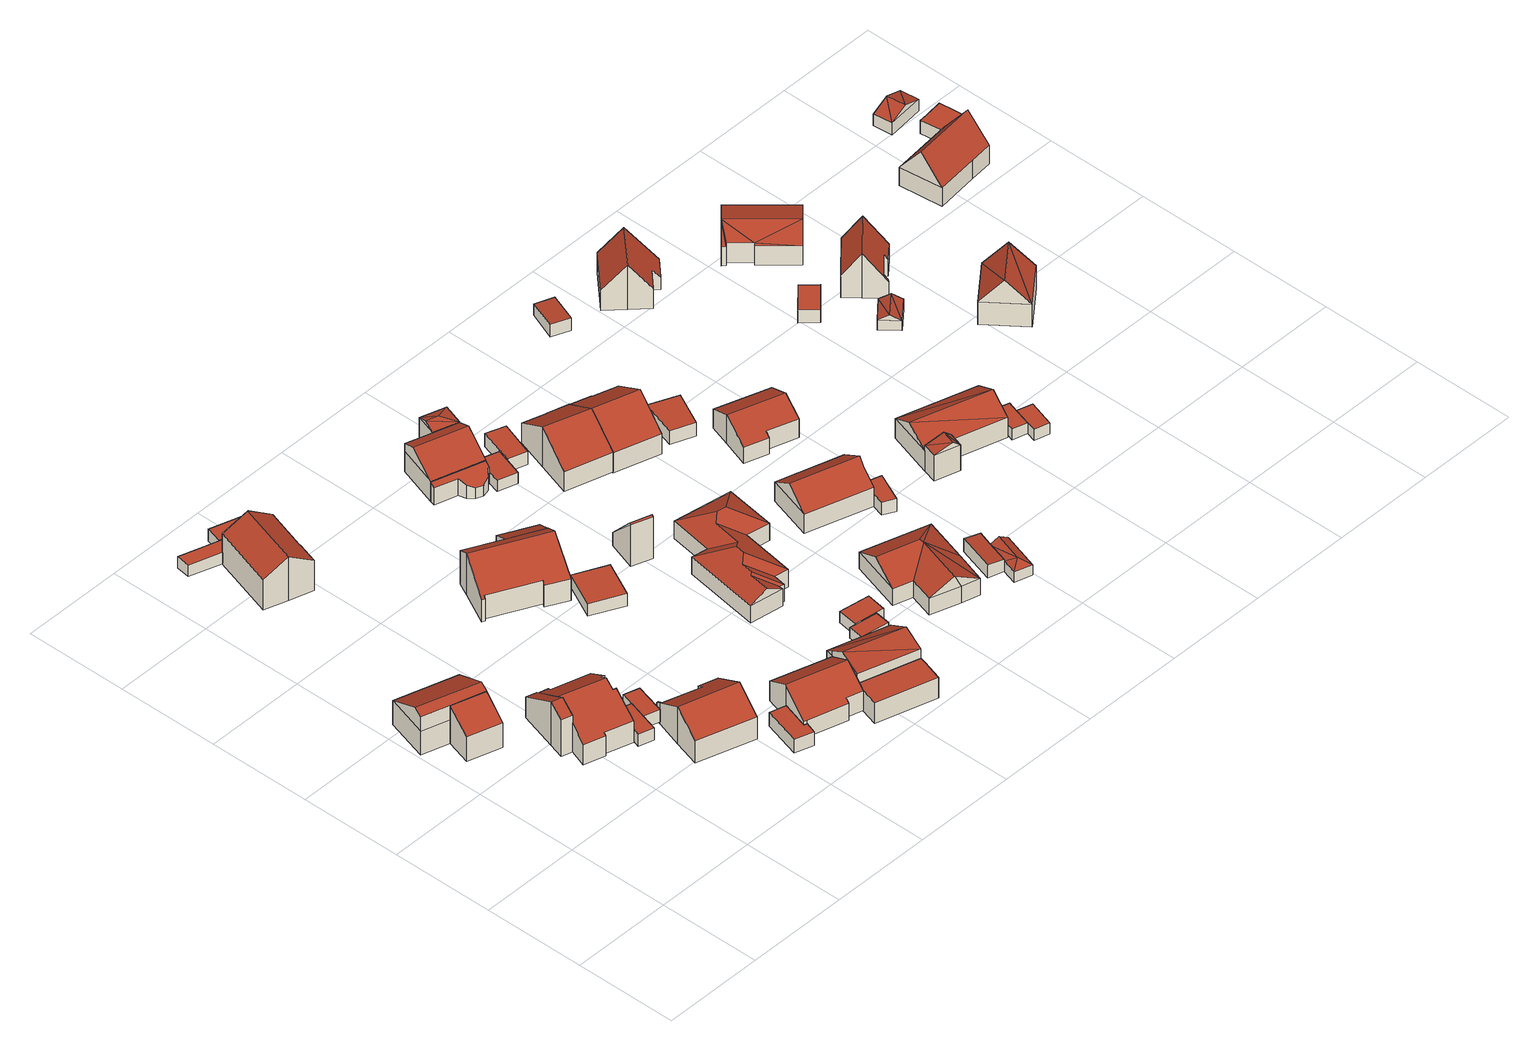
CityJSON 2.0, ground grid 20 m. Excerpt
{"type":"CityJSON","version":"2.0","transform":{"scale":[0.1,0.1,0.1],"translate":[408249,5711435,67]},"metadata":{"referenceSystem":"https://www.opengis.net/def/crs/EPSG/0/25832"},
"CityObjects":{
"building1":{"type":"Building","attributes":{"Gemeindeschluessel":"05978036","Geometrietyp2DReferenz":"3000","function":"31001_1000"},"children":["building1-1","building1-2"]},
"building1-1":{"type":"BuildingPart","attributes":{"roofType":"2100","measuredHeight":8.11},"parents":["building1"],"geometry":[{"type":"MultiSurface","lod":"2","boundaries":[[[0,1,2,3,4]],[[1,5,6,2]],[[5,7,8,9,6]],[[7,5,1,0]],[[3,2,6,9]],[[4,3,9,8]],[[4,8,7,0]]],"semantics":{"surfaces":[{"type":"WallSurface"},{"type":"RoofSurface"},{"type":"GroundSurface"},{"type":"ClosureSurface"}],"values":[0,0,0,1,2,3,3]}}]},
"building1-2":{"type":"BuildingPart","attributes":{"roofType":"3100","measuredHeight":8.9},"parents":["building1"],"geometry":[{"type":"MultiSurface","lod":"2","boundaries":[[[10,4,3,11]],[[8,12,13,9]],[[12,14,15,13]],[[14,10,11,15]],[[10,14,16,17]],[[18,19,20,17,16]],[[10,17,20,0,4]],[[8,7,19,18,12]],[[12,18,16,14]],[[11,3,9,13,15]],[[9,3,4,8]],[[19,7,0,20]],[[4,0,7,8]]],"semantics":{"surfaces":[{"type":"WallSurface"},{"type":"RoofSurface"},{"type":"GroundSurface"},{"type":"ClosureSurface"}],"values":[0,0,0,0,1,1,0,0,0,2,3,0,3]}}]},
"building2":{"type":"Building","attributes":{"Gemeindeschluessel":"05978036","Geometrietyp2DReferenz":"3000","function":"31001_1000"},"children":["building2-1","building2-2"]},
"building2-1":{"type":"BuildingPart","attributes":{"roofType":"3100","measuredHeight":8.46},"parents":["building2"],"geometry":[{"type":"MultiSurface","lod":"2","boundaries":[[[21,22,23,24]],[[22,25,26,23]],[[25,27,28,26]],[[27,29,30,28]],[[29,31,32,30]],[[31,33,34,32]],[[33,35,36,34]],[[35,37,38,36]],[[37,39,40,38]],[[39,41,42,40]],[[41,43,44,42]],[[45,46,47,48]],[[46,21,24,47]],[[49,50,43,41,39,37,35,33,31,29]],[[29,27,25,22,21,46,45,49]],[[24,23,26,28,30,32,34,36,38,40,42,44,51,52,48,47]],[[51,44,43,50]],[[52,51,50,49]],[[52,49,45,48]]],"semantics":{"surfaces":[{"type":"WallSurface"},{"type":"RoofSurface"},{"type":"GroundSurface"},{"type":"ClosureSurface"}],"values":[0,0,0,0,0,0,0,0,0,0,0,0,0,1,1,2,3,3,3]}}]},
"building2-2":{"type":"BuildingPart","attributes":{"roofType":"3100","measuredHeight":9.28},"parents":["building2"],"geometry":[{"type":"MultiSurface","lod":"2","boundaries":[[[53,54,55,44,43]],[[54,56,57,55]],[[56,58,59,57]],[[58,60,45,48,59]],[[56,54,53,61]],[[61,60,58,56]],[[51,44,55,57,59,48,52]],[[53,43,50,61]],[[43,44,51,50]],[[50,49,45,60,61]],[[51,52,49,50]],[[52,48,45,49]]],"semantics":{"surfaces":[{"type":"WallSurface"},{"type":"RoofSurface"},{"type":"GroundSurface"},{"type":"ClosureSurface"}],"values":[0,0,0,0,1,1,2,0,3,0,3,3]}}]},
"building3":{"type":"Building","attributes":{"Gemeindeschluessel":"05978036","Geometrietyp2DReferenz":"3000","function":"31001_2460","roofType":"1000","measuredHeight":2.52},"geometry":[{"type":"MultiSurface","lod":"2","boundaries":[[[62,63,64,65]],[[63,66,67,64]],[[66,68,69,67]],[[68,70,71,69]],[[70,72,73,71]],[[72,62,65,73]],[[72,70,68,66,63,62]],[[65,64,67,69,71,73]]],"semantics":{"surfaces":[{"type":"WallSurface"},{"type":"RoofSurface"},{"type":"GroundSurface"}],"values":[0,0,0,0,0,0,1,2]}}]},
"building4":{"type":"Building","attributes":{"Gemeindeschluessel":"05978036","Geometrietyp2DReferenz":"3000","function":"31001_2460","roofType":"1000","measuredHeight":2.6},"geometry":[{"type":"MultiSurface","lod":"2","boundaries":[[[74,75,76,77]],[[75,78,79,76]],[[78,80,81,79]],[[80,82,83,81]],[[82,84,85,83]],[[84,74,77,85]],[[84,82,80,78,75,74]],[[77,76,79,81,83,85]]],"semantics":{"surfaces":[{"type":"WallSurface"},{"type":"RoofSurface"},{"type":"GroundSurface"}],"values":[0,0,0,0,0,0,1,2]}}]},
"building5":{"type":"Building","attributes":{"Gemeindeschluessel":"05978036","Geometrietyp2DReferenz":"3000","function":"31001_1000","roofType":"3100","measuredHeight":8},"geometry":[{"type":"MultiSurface","lod":"2","boundaries":[[[86,87,88,89]],[[87,90,91,88]],[[90,92,93,91]],[[92,94,95,93]],[[94,96,97,95]],[[96,98,99,97]],[[98,100,101,99]],[[100,102,103,101]],[[102,104,105,103]],[[104,106,107,105]],[[106,86,89,107]],[[102,100,98,96]],[[96,94,92,90,87,86,106,104,102]],[[89,88,91,93,95,97,99,101,103,105,107]]],"semantics":{"surfaces":[{"type":"WallSurface"},{"type":"RoofSurface"},{"type":"GroundSurface"}],"values":[0,0,0,0,0,0,0,0,0,0,0,1,1,2]}}]},
"building6":{"type":"Building","attributes":{"Gemeindeschluessel":"05978036","Geometrietyp2DReferenz":"3000","function":"31001_2460","roofType":"1000","measuredHeight":2.46},"geometry":[{"type":"MultiSurface","lod":"2","boundaries":[[[108,109,110,111]],[[109,112,113,110]],[[112,114,115,113]],[[114,116,117,115]],[[116,118,119,117]],[[118,108,111,119]],[[118,116,114,112,109,108]],[[111,110,113,115,117,119]]],"semantics":{"surfaces":[{"type":"WallSurface"},{"type":"RoofSurface"},{"type":"GroundSurface"}],"values":[0,0,0,0,0,0,1,2]}}]},
"building7":{"type":"Building","attributes":{"Gemeindeschluessel":"05978036","Geometrietyp2DReferenz":"3000","function":"31001_1000","roofType":"3100","measuredHeight":9.32},"geometry":[{"type":"MultiSurface","lod":"2","boundaries":[[[120,121,119,122]],[[121,123,124,119]],[[123,125,126,124]],[[125,127,128,126]],[[127,129,130,128]],[[129,131,132,130]],[[131,133,134,132]],[[133,135,111,134]],[[135,120,122,111]],[[131,129,127,125,123,121,120]],[[120,135,133,131]],[[122,119,124,126,128,130,132,134,111]]],"semantics":{"surfaces":[{"type":"WallSurface"},{"type":"RoofSurface"},{"type":"GroundSurface"}],"values":[0,0,0,0,0,0,0,0,0,1,1,2]}}]},
"building8":{"type":"Building","attributes":{"Gemeindeschluessel":"05978036","Geometrietyp2DReferenz":"3000","function":"31001_2460","roofType":"1000","measuredHeight":2.91},"geometry":[{"type":"MultiSurface","lod":"2","boundaries":[[[136,137,138,139]],[[137,140,141,138]],[[140,142,143,141]],[[142,144,145,143]],[[144,146,147,145]],[[146,136,139,147]],[[146,144,142,140,137,136]],[[139,138,141,143,145,147]]],"semantics":{"surfaces":[{"type":"WallSurface"},{"type":"RoofSurface"},{"type":"GroundSurface"}],"values":[0,0,0,0,0,0,1,2]}}]},
"building9":{"type":"Building","attributes":{"Gemeindeschluessel":"05978036","Geometrietyp2DReferenz":"3000","function":"31001_2460","roofType":"1000","measuredHeight":2.42},"geometry":[{"type":"MultiSurface","lod":"2","boundaries":[[[148,149,150,115]],[[149,151,152,150]],[[151,153,154,152]],[[153,155,156,154]],[[155,157,117,156]],[[157,148,115,117]],[[157,155,153,151,149,148]],[[115,150,152,154,156,117]]],"semantics":{"surfaces":[{"type":"WallSurface"},{"type":"RoofSurface"},{"type":"GroundSurface"}],"values":[0,0,0,0,0,0,1,2]}}]},
"building10":{"type":"Building","attributes":{"Gemeindeschluessel":"05978036","Geometrietyp2DReferenz":"3000","function":"31001_1000","roofType":"3100","measuredHeight":7.18},"geometry":[{"type":"MultiSurface","lod":"2","boundaries":[[[158,159,160,161]],[[159,162,145,160]],[[162,163,143,145]],[[163,164,141,143]],[[164,165,166,141]],[[165,167,168,166]],[[167,169,170,168]],[[169,171,172,170]],[[171,173,174,172]],[[173,175,176,174]],[[175,158,161,176]],[[171,169,167,165]],[[165,164,163,162,159,158,175,173,171]],[[161,160,145,143,141,166,168,170,172,174,176]]],"semantics":{"surfaces":[{"type":"WallSurface"},{"type":"RoofSurface"},{"type":"GroundSurface"}],"values":[0,0,0,0,0,0,0,0,0,0,0,1,1,2]}}]},
"building11":{"type":"Building","attributes":{"Gemeindeschluessel":"05978036","Geometrietyp2DReferenz":"3000","function":"31001_1000"},"children":["building11-1","building11-2"]},
"building11-1":{"type":"BuildingPart","attributes":{"roofType":"2100","measuredHeight":7.13},"parents":["building11"],"geometry":[{"type":"MultiSurface","lod":"2","boundaries":[[[177,178,179,180]],[[181,182,183,184]],[[182,177,180,183]],[[182,181,178,177]],[[180,179,184,183]],[[184,179,178,181]]],"semantics":{"surfaces":[{"type":"WallSurface"},{"type":"RoofSurface"},{"type":"GroundSurface"},{"type":"ClosureSurface"}],"values":[0,0,0,1,2,3]}}]},
"building11-2":{"type":"BuildingPart","attributes":{"roofType":"3100","measuredHeight":8.91},"parents":["building11"],"geometry":[{"type":"MultiSurface","lod":"2","boundaries":[[[185,186,187,179,178]],[[186,188,189,187]],[[188,190,191,189]],[[190,192,193,191]],[[192,194,195,193]],[[194,196,197,195]],[[196,198,199,197]],[[198,200,201,199]],[[200,202,203,201]],[[202,204,181,184,203]],[[200,198,196,194,192,190,188,186]],[[186,185,204,202,200]],[[179,187,189,191,193,195,197,199,201,203,184]],[[178,181,204,185]],[[178,179,184,181]]],"semantics":{"surfaces":[{"type":"WallSurface"},{"type":"RoofSurface"},{"type":"GroundSurface"},{"type":"ClosureSurface"}],"values":[0,0,0,0,0,0,0,0,0,0,1,1,2,0,3]}}]},
"building12":{"type":"Building","attributes":{"Gemeindeschluessel":"05978036","Geometrietyp2DReferenz":"3000","function":"31001_2460","roofType":"1000","measuredHeight":2.61},"geometry":[{"type":"MultiSurface","lod":"2","boundaries":[[[205,206,207,208]],[[206,209,210,207]],[[209,211,212,210]],[[211,205,208,212]],[[211,209,206,205]],[[208,207,210,212]]],"semantics":{"surfaces":[{"type":"WallSurface"},{"type":"RoofSurface"},{"type":"GroundSurface"}],"values":[0,0,0,0,1,2]}}]},
"building13":{"type":"Building","attributes":{"Gemeindeschluessel":"05978036","Geometrietyp2DReferenz":"3000","function":"31001_1000"},"children":["building13-1","building13-2"]},
"building13-1":{"type":"BuildingPart","attributes":{"roofType":"3100","measuredHeight":7.5},"parents":["building13"],"geometry":[{"type":"MultiSurface","lod":"2","boundaries":[[[213,214,215,216]],[[217,218,219,220]],[[217,221,222,218]],[[221,213,216,222]],[[223,213,221]],[[221,224,225,223]],[[226,223,225]],[[226,225,227]],[[214,226,227,220]],[[220,227,225,224,217]],[[213,223,226,214]],[[217,224,221]],[[216,215,219,218,222]],[[220,219,215,214]]],"semantics":{"surfaces":[{"type":"WallSurface"},{"type":"RoofSurface"},{"type":"GroundSurface"},{"type":"ClosureSurface"}],"values":[0,0,0,0,1,1,1,1,0,0,0,0,2,3]}}]},
"building13-2":{"type":"BuildingPart","attributes":{"roofType":"1000","measuredHeight":4.35},"parents":["building13"],"geometry":[{"type":"MultiSurface","lod":"2","boundaries":[[[214,228,229,215]],[[228,230,231,229]],[[230,232,233,231]],[[232,234,235,233]],[[234,236,237,235]],[[236,220,219,237]],[[236,234,232,230,228,214,220]],[[219,215,229,231,233,235,237]],[[215,219,220,214]]],"semantics":{"surfaces":[{"type":"WallSurface"},{"type":"RoofSurface"},{"type":"GroundSurface"},{"type":"ClosureSurface"}],"values":[0,0,0,0,0,0,1,2,3]}}]},
"building14":{"type":"Building","attributes":{"Gemeindeschluessel":"05978036","Geometrietyp2DReferenz":"3000","function":"31001_2460","roofType":"1000","measuredHeight":2.25},"geometry":[{"type":"MultiSurface","lod":"2","boundaries":[[[238,239,240,241]],[[239,242,243,240]],[[242,244,245,243]],[[244,238,241,245]],[[244,242,239,238]],[[241,240,243,245]]],"semantics":{"surfaces":[{"type":"WallSurface"},{"type":"RoofSurface"},{"type":"GroundSurface"}],"values":[0,0,0,0,1,2]}}]},
"building15":{"type":"Building","attributes":{"Gemeindeschluessel":"05978036","Geometrietyp2DReferenz":"3000","function":"31001_2460","roofType":"3100","measuredHeight":9.13},"geometry":[{"type":"MultiSurface","lod":"2","boundaries":[[[246,247,248,249]],[[247,250,251,248]],[[250,252,253,251]],[[252,246,249,253]],[[250,247,254]],[[246,252,255]],[[247,246,255,254]],[[252,250,254,255]],[[249,248,251,253]]],"semantics":{"surfaces":[{"type":"WallSurface"},{"type":"RoofSurface"},{"type":"GroundSurface"}],"values":[0,0,0,0,0,0,1,1,2]}}]},
"building16":{"type":"Building","attributes":{"Gemeindeschluessel":"05978036","Geometrietyp2DReferenz":"3000","function":"31001_2460","roofType":"1000","measuredHeight":2.38},"geometry":[{"type":"MultiSurface","lod":"2","boundaries":[[[256,257,258,259]],[[257,260,261,258]],[[260,262,263,261]],[[262,256,259,263]],[[262,260,257,256]],[[259,258,261,263]]],"semantics":{"surfaces":[{"type":"WallSurface"},{"type":"RoofSurface"},{"type":"GroundSurface"}],"values":[0,0,0,0,1,2]}}]},
"building17":{"type":"Building","attributes":{"Gemeindeschluessel":"05978036","Geometrietyp2DReferenz":"3000","function":"31001_1000"},"children":["building17-1","building17-2","building17-3"]},
"building17-1":{"type":"BuildingPart","attributes":{"roofType":"3100","measuredHeight":7.31},"parents":["building17"],"geometry":[{"type":"MultiSurface","lod":"2","boundaries":[[[264,265,266,267]],[[265,268,269,270,266]],[[271,272,273,274,275]],[[272,276,277,273]],[[278,279,280,281,282]],[[268,283,281,280,271]],[[265,283,268]],[[264,282,281,283,265]],[[272,279,278,276]],[[271,280,279,272]],[[277,267,266,270,274,273]],[[267,277,276,264]],[[271,275,269,268]],[[275,274,270,269]],[[276,278,282,264]]],"semantics":{"surfaces":[{"type":"WallSurface"},{"type":"RoofSurface"},{"type":"GroundSurface"},{"type":"ClosureSurface"}],"values":[0,0,0,0,1,1,0,0,0,0,2,3,0,3,3]}}]},
"building17-2":{"type":"BuildingPart","attributes":{"roofType":"5000","measuredHeight":6.9},"parents":["building17"],"geometry":[{"type":"MultiSurface","lod":"2","boundaries":[[[284,285,286,287]],[[285,288,282,264,267,286]],[[289,284,287,277,276,278]],[[288,285,290]],[[284,289,291]],[[284,290,285]],[[290,284,291]],[[291,288,290]],[[288,291,289]],[[287,286,267,277]],[[278,282,288,289]],[[276,277,267,264]],[[278,276,264,282]]],"semantics":{"surfaces":[{"type":"WallSurface"},{"type":"RoofSurface"},{"type":"GroundSurface"},{"type":"ClosureSurface"}],"values":[0,0,0,1,0,1,1,1,1,2,0,3,3]}}]},
"building17-3":{"type":"BuildingPart","attributes":{"roofType":"2100","measuredHeight":4.17},"parents":["building17"],"geometry":[{"type":"MultiSurface","lod":"2","boundaries":[[[292,293,294,295]],[[293,296,297,294]],[[296,298,299,297]],[[298,300,301,299]],[[300,275,274,301]],[[269,302,303,270]],[[302,304,305,303]],[[304,306,307,305]],[[306,292,295,307]],[[306,304,302,269,275,300,298,296,293,292]],[[295,294,297,299,301,274,270,303,305,307]],[[270,274,275,269]]],"semantics":{"surfaces":[{"type":"WallSurface"},{"type":"RoofSurface"},{"type":"GroundSurface"},{"type":"ClosureSurface"}],"values":[0,0,0,0,0,0,0,0,0,1,2,3]}}]},
"building18":{"type":"Building","attributes":{"Gemeindeschluessel":"05978036","Geometrietyp2DReferenz":"3000","function":"31001_1000","roofType":"5000","measuredHeight":6.58},"geometry":[{"type":"MultiSurface","lod":"2","boundaries":[[[308,309,310,311]],[[309,312,313,310]],[[312,314,315,313]],[[314,316,317,315]],[[316,318,319,317]],[[318,320,321,319]],[[320,322,323,321]],[[322,324,325,323]],[[324,326,327,325]],[[326,328,329,327]],[[328,330,331,329]],[[330,308,311,331]],[[332,333,330,328]],[[334,332,328,326]],[[335,334,326,324]],[[336,335,324,322]],[[337,338,339,336,322,320]],[[340,341,337,320,318]],[[340,318,316]],[[341,340,316,314]],[[338,337,341,314,312]],[[339,338,312,309]],[[333,332,334,335,336,339,309,308]],[[333,308,330]],[[311,310,313,315,317,319,321,323,325,327,329,331]]],"semantics":{"surfaces":[{"type":"WallSurface"},{"type":"RoofSurface"},{"type":"GroundSurface"}],"values":[0,0,0,0,0,0,0,0,0,0,0,0,1,1,1,1,1,1,1,1,1,1,1,0,2]}}]},
"building19":{"type":"Building","attributes":{"Gemeindeschluessel":"05978036","Geometrietyp2DReferenz":"3000","function":"31001_2460","roofType":"1000","measuredHeight":2.39},"geometry":[{"type":"MultiSurface","lod":"2","boundaries":[[[342,343,344,345]],[[343,346,347,344]],[[346,348,349,347]],[[348,350,351,349]],[[350,352,353,351]],[[352,342,345,353]],[[352,350,348,346,343,342]],[[345,344,347,349,351,353]]],"semantics":{"surfaces":[{"type":"WallSurface"},{"type":"RoofSurface"},{"type":"GroundSurface"}],"values":[0,0,0,0,0,0,1,2]}}]},
"building20":{"type":"Building","attributes":{"Gemeindeschluessel":"05978036","Geometrietyp2DReferenz":"3000","function":"31001_2460","roofType":"1000","measuredHeight":2.83},"geometry":[{"type":"MultiSurface","lod":"2","boundaries":[[[354,355,349,351]],[[355,356,357,349]],[[356,358,359,357]],[[358,360,361,359]],[[360,354,351,361]],[[360,358,356,355,354]],[[351,349,357,359,361]]],"semantics":{"surfaces":[{"type":"WallSurface"},{"type":"RoofSurface"},{"type":"GroundSurface"}],"values":[0,0,0,0,0,1,2]}}]},
"building21":{"type":"Building","attributes":{"Gemeindeschluessel":"05978036","Geometrietyp2DReferenz":"3000","function":"31001_1000","roofType":"5000","measuredHeight":6.37},"geometry":[{"type":"MultiSurface","lod":"2","boundaries":[[[362,363,364,365]],[[363,366,367,364]],[[366,368,369,367]],[[368,370,371,369]],[[370,372,373,371]],[[372,374,375,373]],[[374,376,377,375]],[[376,362,365,377]],[[374,378,376]],[[372,378,374]],[[378,372,379]],[[376,378,380]],[[381,379,372,370]],[[381,370,368]],[[378,379,381,368,366]],[[380,378,366,363]],[[362,380,363]],[[380,362,376]],[[365,364,367,369,371,373,375,377]]],"semantics":{"surfaces":[{"type":"WallSurface"},{"type":"RoofSurface"},{"type":"GroundSurface"}],"values":[0,0,0,0,0,0,0,0,1,1,1,1,1,0,1,1,0,0,2]}}]},
"building22":{"type":"Building","attributes":{"Gemeindeschluessel":"05978036","Geometrietyp2DReferenz":"3000","function":"31001_1000","roofType":"3100","measuredHeight":8.57},"geometry":[{"type":"MultiSurface","lod":"2","boundaries":[[[382,383,384,385]],[[383,386,387,384]],[[386,388,389,387]],[[388,390,391,389]],[[390,392,393,391]],[[392,394,395,393]],[[394,396,397,395]],[[396,398,399,397]],[[398,382,385,399]],[[394,392,390,388]],[[388,386,383,382,398,396,394]],[[385,384,387,389,391,393,395,397,399]]],"semantics":{"surfaces":[{"type":"WallSurface"},{"type":"RoofSurface"},{"type":"GroundSurface"}],"values":[0,0,0,0,0,0,0,0,0,1,1,2]}}]},
"building23":{"type":"Building","attributes":{"Gemeindeschluessel":"05978036","Geometrietyp2DReferenz":"3000","function":"31001_2460","roofType":"2100","measuredHeight":2.64},"geometry":[{"type":"MultiSurface","lod":"2","boundaries":[[[400,401,402,403]],[[401,404,405,402]],[[404,406,407,405]],[[406,408,409,407]],[[408,400,403,409]],[[408,406,404,401,400]],[[403,402,405,407,409]]],"semantics":{"surfaces":[{"type":"WallSurface"},{"type":"RoofSurface"},{"type":"GroundSurface"}],"values":[0,0,0,0,0,1,2]}}]},
"building24":{"type":"Building","attributes":{"Gemeindeschluessel":"05978036","Geometrietyp2DReferenz":"3000","function":"31001_1000","roofType":"3100","measuredHeight":8.78},"geometry":[{"type":"MultiSurface","lod":"2","boundaries":[[[388,386,410,411]],[[386,412,413,410]],[[412,414,415,413]],[[414,416,417,415]],[[416,418,419,417]],[[418,420,421,419]],[[420,422,423,421]],[[422,424,425,423]],[[424,388,411,425]],[[420,418,416,414,412,386,388]],[[388,424,422,420]],[[411,410,413,415,417,419,421,423,425]]],"semantics":{"surfaces":[{"type":"WallSurface"},{"type":"RoofSurface"},{"type":"GroundSurface"}],"values":[0,0,0,0,0,0,0,0,0,1,1,2]}}]},
"building25":{"type":"Building","attributes":{"Gemeindeschluessel":"05978036","Geometrietyp2DReferenz":"3000","function":"31001_2460","roofType":"5000","measuredHeight":3.21},"geometry":[{"type":"MultiSurface","lod":"2","boundaries":[[[426,427,428,407]],[[427,429,430,428]],[[429,431,432,430]],[[431,433,409,432]],[[433,426,407,409]],[[434,431,429]],[[429,427,435,434]],[[435,426,434]],[[433,434,426]],[[434,433,431]],[[426,435,427]],[[407,428,430,432,409]]],"semantics":{"surfaces":[{"type":"WallSurface"},{"type":"RoofSurface"},{"type":"GroundSurface"}],"values":[0,0,0,0,0,1,1,1,1,1,0,2]}}]},
"building26":{"type":"Building","attributes":{"Gemeindeschluessel":"05978036","Geometrietyp2DReferenz":"3000","function":"31001_1000","roofType":"3100","measuredHeight":7.27},"geometry":[{"type":"MultiSurface","lod":"2","boundaries":[[[436,437,438,439]],[[437,440,441,438]],[[440,442,443,441]],[[442,444,445,443]],[[444,436,439,445]],[[444,446,447,448,436]],[[437,448,447,440]],[[442,446,444]],[[440,447,446,442]],[[436,448,437]],[[439,438,441,443,445]]],"semantics":{"surfaces":[{"type":"WallSurface"},{"type":"RoofSurface"},{"type":"GroundSurface"}],"values":[0,0,0,0,0,1,1,0,0,0,2]}}]},
"building27":{"type":"Building","attributes":{"Gemeindeschluessel":"05978036","Geometrietyp2DReferenz":"3000","function":"31001_2460","roofType":"1000","measuredHeight":2.63},"geometry":[{"type":"MultiSurface","lod":"2","boundaries":[[[449,450,445,451]],[[450,452,443,445]],[[452,453,454,443]],[[453,455,456,454]],[[455,449,451,456]],[[455,453,452,450,449]],[[451,445,443,454,456]]],"semantics":{"surfaces":[{"type":"WallSurface"},{"type":"RoofSurface"},{"type":"GroundSurface"}],"values":[0,0,0,0,0,1,2]}}]},
"building28":{"type":"Building","attributes":{"Gemeindeschluessel":"05978036","Geometrietyp2DReferenz":"3000","function":"31001_2460","roofType":"1000","measuredHeight":2.9},"geometry":[{"type":"MultiSurface","lod":"2","boundaries":[[[457,458,459,460]],[[458,461,462,459]],[[461,463,464,462]],[[463,465,466,464]],[[465,457,460,466]],[[465,463,461,458,457]],[[460,459,462,464,466]]],"semantics":{"surfaces":[{"type":"WallSurface"},{"type":"RoofSurface"},{"type":"GroundSurface"}],"values":[0,0,0,0,0,1,2]}}]},
"building29":{"type":"Building","attributes":{"Gemeindeschluessel":"05978036","Geometrietyp2DReferenz":"3000","function":"31001_1000","roofType":"3100","measuredHeight":6.07},"geometry":[{"type":"MultiSurface","lod":"2","boundaries":[[[467,468,469,470]],[[468,471,472,469]],[[471,473,474,472]],[[473,475,476,474]],[[475,477,478,476]],[[477,479,480,478]],[[479,481,482,480]],[[481,467,470,482]],[[477,475,473,471]],[[471,468,467,481,479,477]],[[470,469,472,474,476,478,480,482]]],"semantics":{"surfaces":[{"type":"WallSurface"},{"type":"RoofSurface"},{"type":"GroundSurface"}],"values":[0,0,0,0,0,0,0,0,1,1,2]}}]},
"building30":{"type":"Building","attributes":{"Gemeindeschluessel":"05978036","Geometrietyp2DReferenz":"3000","function":"31001_2460","roofType":"2100","measuredHeight":2.71},"geometry":[{"type":"MultiSurface","lod":"2","boundaries":[[[483,484,485,486]],[[484,487,488,485]],[[487,489,490,488]],[[489,483,486,490]],[[489,487,484,483]],[[486,485,488,490]]],"semantics":{"surfaces":[{"type":"WallSurface"},{"type":"RoofSurface"},{"type":"GroundSurface"}],"values":[0,0,0,0,1,2]}}]},
"building31":{"type":"Building","attributes":{"Gemeindeschluessel":"05978036","Geometrietyp2DReferenz":"3000","function":"31001_1000"},"children":["building31-1","building31-2"]},
"building31-1":{"type":"BuildingPart","attributes":{"roofType":"3100","measuredHeight":6.75},"parents":["building31"],"geometry":[{"type":"MultiSurface","lod":"2","boundaries":[[[491,492,493,494]],[[492,495,496,493]],[[495,497,498,496]],[[492,491,499]],[[497,495,500]],[[499,497,500]],[[497,499,491,501]],[[492,500,495]],[[500,492,499]],[[498,502,494,493,496]],[[502,498,497,501]],[[494,502,501,491]]],"semantics":{"surfaces":[{"type":"WallSurface"},{"type":"RoofSurface"},{"type":"GroundSurface"},{"type":"ClosureSurface"}],"values":[0,0,0,0,0,1,1,1,1,2,0,3]}}]},
"building31-2":{"type":"BuildingPart","attributes":{"roofType":"3100","measuredHeight":6.61},"parents":["building31"],"geometry":[{"type":"MultiSurface","lod":"2","boundaries":[[[503,504,505,502,501]],[[504,506,507,505]],[[506,508,491,494,507]],[[506,504,509]],[[503,508,510]],[[510,504,503]],[[504,510,509]],[[508,509,510]],[[509,508,506]],[[502,505,507,494]],[[501,491,508,503]],[[502,494,491,501]]],"semantics":{"surfaces":[{"type":"WallSurface"},{"type":"RoofSurface"},{"type":"GroundSurface"},{"type":"ClosureSurface"}],"values":[0,0,0,0,0,1,1,1,1,2,0,3]}}]},
"building32":{"type":"Building","attributes":{"Gemeindeschluessel":"05978036","Geometrietyp2DReferenz":"3000","function":"31001_2460","roofType":"1000","measuredHeight":2.3},"geometry":[{"type":"MultiSurface","lod":"2","boundaries":[[[511,512,513,514]],[[512,515,516,513]],[[515,517,518,516]],[[517,519,520,518]],[[519,521,522,520]],[[521,511,514,522]],[[521,519,517,515,512,511]],[[514,513,516,518,520,522]]],"semantics":{"surfaces":[{"type":"WallSurface"},{"type":"RoofSurface"},{"type":"GroundSurface"}],"values":[0,0,0,0,0,0,1,2]}}]},
"building33":{"type":"Building","attributes":{"Gemeindeschluessel":"05978036","Geometrietyp2DReferenz":"3000","function":"31001_2460","roofType":"1000","measuredHeight":2.3},"geometry":[{"type":"MultiSurface","lod":"2","boundaries":[[[523,511,514,524]],[[511,521,522,514]],[[521,525,526,522]],[[525,527,528,526]],[[527,523,524,528]],[[527,525,521,511,523]],[[524,514,522,526,528]]],"semantics":{"surfaces":[{"type":"WallSurface"},{"type":"RoofSurface"},{"type":"GroundSurface"}],"values":[0,0,0,0,0,1,2]}}]},
"building34":{"type":"Building","attributes":{"Gemeindeschluessel":"05978036","Geometrietyp2DReferenz":"3000","function":"31001_1000","roofType":"3100","measuredHeight":9.48},"geometry":[{"type":"MultiSurface","lod":"2","boundaries":[[[529,530,531,532]],[[530,533,534,531]],[[533,535,536,534]],[[535,537,538,536]],[[537,539,540,538]],[[539,541,542,540]],[[541,543,544,542]],[[543,529,532,544]],[[539,537,535,533,530,529]],[[529,543,541,539]],[[532,531,534,536,538,540,542,544]]],"semantics":{"surfaces":[{"type":"WallSurface"},{"type":"RoofSurface"},{"type":"GroundSurface"}],"values":[0,0,0,0,0,0,0,0,1,1,2]}}]},
"building35":{"type":"Building","attributes":{"Gemeindeschluessel":"05978036","Geometrietyp2DReferenz":"3000","function":"31001_2460","roofType":"1000","measuredHeight":2.78},"geometry":[{"type":"MultiSurface","lod":"2","boundaries":[[[545,546,547,548]],[[546,549,550,547]],[[549,551,552,550]],[[551,545,548,552]],[[551,549,546,545]],[[548,547,550,552]]],"semantics":{"surfaces":[{"type":"WallSurface"},{"type":"RoofSurface"},{"type":"GroundSurface"}],"values":[0,0,0,0,1,2]}}]},
"building36":{"type":"Building","attributes":{"Gemeindeschluessel":"05978036","Geometrietyp2DReferenz":"3000","function":"31001_2460","roofType":"3100","measuredHeight":3.33},"geometry":[{"type":"MultiSurface","lod":"2","boundaries":[[[553,554,555,556]],[[554,557,558,555]],[[557,559,560,558]],[[559,553,556,560]],[[557,554,561]],[[553,559,562]],[[554,562,561]],[[562,554,553]],[[561,559,557]],[[559,561,562]],[[556,555,558,560]]],"semantics":{"surfaces":[{"type":"WallSurface"},{"type":"RoofSurface"},{"type":"GroundSurface"}],"values":[0,0,0,0,0,0,1,1,1,1,2]}}]},
"building37":{"type":"Building","attributes":{"Gemeindeschluessel":"05978036","Geometrietyp2DReferenz":"3000","function":"31001_1000","roofType":"3100","measuredHeight":9.44},"geometry":[{"type":"MultiSurface","lod":"2","boundaries":[[[563,564,565,566]],[[564,567,568,565]],[[567,569,570,568]],[[569,571,572,570]],[[571,573,574,572]],[[573,575,576,574]],[[575,577,578,576]],[[577,579,580,578]],[[579,581,582,580]],[[581,563,566,582]],[[577,575,573,571]],[[571,569,567,564,563,581,579,577]],[[566,565,568,570,572,574,576,578,580,582]]],"semantics":{"surfaces":[{"type":"WallSurface"},{"type":"RoofSurface"},{"type":"GroundSurface"}],"values":[0,0,0,0,0,0,0,0,0,0,1,1,2]}}]},
"building38":{"type":"Building","attributes":{"Gemeindeschluessel":"05978036","Geometrietyp2DReferenz":"3000","function":"31001_1000","roofType":"5000","measuredHeight":5.94},"geometry":[{"type":"MultiSurface","lod":"2","boundaries":[[[583,584,585,586]],[[584,587,588,585]],[[587,589,590,588]],[[589,591,592,590]],[[591,593,594,592]],[[593,595,596,594]],[[595,597,598,596]],[[597,583,586,598]],[[599,584,583,600]],[[599,591,587]],[[600,591,599]],[[600,593,591]],[[600,595,593]],[[595,600,597]],[[587,591,589]],[[583,597,600]],[[587,584,599]],[[586,585,588,590,592,594,596,598]]],"semantics":{"surfaces":[{"type":"WallSurface"},{"type":"RoofSurface"},{"type":"GroundSurface"}],"values":[0,0,0,0,0,0,0,0,1,1,1,1,1,1,1,0,0,2]}}]},
"building39":{"type":"Building","attributes":{"Gemeindeschluessel":"05978036","Geometrietyp2DReferenz":"3000","function":"31001_1000","roofType":"3100","measuredHeight":9.77},"geometry":[{"type":"MultiSurface","lod":"2","boundaries":[[[601,602,603,604]],[[602,605,606,603]],[[605,607,608,606]],[[607,601,604,608]],[[605,602,609]],[[601,607,610]],[[610,602,601]],[[602,610,609]],[[607,609,610]],[[609,607,605]],[[604,603,606,608]]],"semantics":{"surfaces":[{"type":"WallSurface"},{"type":"RoofSurface"},{"type":"GroundSurface"}],"values":[0,0,0,0,0,0,1,1,1,1,2]}}]},
"building40":{"type":"Building","attributes":{"Gemeindeschluessel":"05978036","Geometrietyp2DReferenz":"3000","function":"31001_1000","roofType":"5000","measuredHeight":9.42},"geometry":[{"type":"MultiSurface","lod":"2","boundaries":[[[611,612,613,614]],[[612,615,616,613]],[[615,617,618,616]],[[617,619,620,618]],[[619,621,622,620]],[[621,623,624,622]],[[623,611,614,624]],[[623,621,625,626,611]],[[625,619,617,615,612,626]],[[621,619,625]],[[612,611,626]],[[614,613,616,618,620,622,624]]],"semantics":{"surfaces":[{"type":"WallSurface"},{"type":"RoofSurface"},{"type":"GroundSurface"}],"values":[0,0,0,0,0,0,0,1,1,0,0,2]}}]},
"building41":{"type":"Building","attributes":{"Gemeindeschluessel":"05978036","Geometrietyp2DReferenz":"3000","function":"31001_1310","roofType":"3100","measuredHeight":3.78},"geometry":[{"type":"MultiSurface","lod":"2","boundaries":[[[627,628,629,630]],[[628,631,632,629]],[[631,633,634,632]],[[633,627,630,634]],[[631,628,635]],[[627,633,636]],[[627,635,628]],[[635,627,636]],[[636,631,635]],[[631,636,633]],[[630,629,632,634]]],"semantics":{"surfaces":[{"type":"WallSurface"},{"type":"RoofSurface"},{"type":"GroundSurface"}],"values":[0,0,0,0,0,0,1,1,1,1,2]}}]},
"building42":{"type":"Building","attributes":{"Gemeindeschluessel":"05978036","Geometrietyp2DReferenz":"3000","function":"31001_2460","roofType":"1000","measuredHeight":2.79},"geometry":[{"type":"MultiSurface","lod":"2","boundaries":[[[637,638,618,620]],[[638,639,616,618]],[[639,640,641,616]],[[640,642,643,641]],[[642,644,645,643]],[[644,646,647,645]],[[646,648,649,647]],[[648,637,620,649]],[[648,646,644,642,640,639,638,637]],[[620,618,616,641,643,645,647,649]]],"semantics":{"surfaces":[{"type":"WallSurface"},{"type":"RoofSurface"},{"type":"GroundSurface"}],"values":[0,0,0,0,0,0,0,0,1,2]}}]}
},
"vertices":[
[125,500,86],[110,451,58],[110,451,5],[125,500,5],[125,500,56],[45,471,58],[45,471,5],[60,520,86],[60,520,56],[60,520,5],
[151,584,56],[151,584,5],[7,536,56],[7,536,5],[32,620,56],[32,620,5],[12,553,94],[130,517,94],[7,536,87],[60,520,87],[125,500,87],
[220,447,61],[292,426,61],[292,426,15],[220,447,15],[279,383,90],[279,383,15],[273,385,90],[273,385,15],[268,370,100],[268,370,15],[263,351,90],[263,351,15],[269,349,90],[269,349,15],[253,296,61],[253,296,15],[200,312,61],[200,312,15],[198,307,58],[198,307,15],[158,319,58],[158,319,15],[169,353,77],[169,353,15],[201,460,57],[222,454,57],[222,454,15],[201,460,15],[182,396,100],[178,383,93],[178,383,15],[182,396,15],
[169,353,93],[149,359,93],[149,359,15],[158,389,108],[158,389,15],[181,466,59],[181,466,15],[201,460,59],[178,383,108],
[248,282,44],[253,296,44],[253,296,18],[248,282,18],[269,349,44],[269,349,18],[297,341,44],[297,341,18],[287,307,44],[287,307,18],[277,273,44],[277,273,18],
[287,307,42],[297,341,42],[297,341,16],[287,307,16],[305,367,42],[305,367,16],[335,358,42],[335,358,16],[321,308,42],[321,308,16],[318,298,42],[318,298,16],
[324,307,50],[320,295,58],[320,295,11],[324,307,11],[392,273,58],[392,273,11],[396,286,50],[396,286,11],[432,275,50],[432,275,11],[413,211,91],[413,211,11],[397,158,58],[397,158,11],[286,192,58],[286,192,11],[301,244,91],[301,244,11],[318,298,57],[318,298,11],[321,308,50],[321,308,11],
[131,1083,35],[71,1103,35],[71,1103,11],[131,1083,11],[75,1130,35],[75,1130,11],[148,1107,35],[148,1107,11],[186,1096,35],[186,1096,11],[177,1069,35],[177,1069,11],
[176,1069,104],[177,1069,104],[176,1069,11],[220,1055,76],[220,1055,11],[195,974,76],[195,974,11],[196,973,75],[196,973,11],[183,930,75],[183,930,11],[137,944,104],[137,944,11],[92,958,76],[92,958,11],[131,1083,76],
[410,89,42],[432,164,42],[432,164,13],[410,89,13],[463,155,42],[463,155,13],[447,102,42],[447,102,13],[453,100,42],[453,100,13],[446,78,42],[446,78,13],
[148,1107,36],[157,1138,36],[157,1138,11],[202,1124,36],[202,1124,11],[224,1117,36],[224,1117,11],[215,1087,36],[215,1087,11],[186,1096,36],
[531,86,55],[528,78,50],[528,78,13],[531,86,13],[453,100,49],[447,102,49],[463,155,83],[464,157,85],[464,157,13],[478,205,55],[478,205,13],[590,171,55],[590,171,13],[576,124,85],[576,124,13],[564,84,60],[564,84,13],[562,77,55],[562,77,13],
[505,732,61],[487,697,85],[487,697,14],[505,732,14],[421,730,85],[438,766,61],[438,766,14],[421,730,14],
[487,697,86],[474,671,103],[474,671,14],[442,606,60],[442,606,14],[401,627,60],[401,627,14],[405,633,64],[405,633,14],[314,679,64],[314,679,14],[311,674,61],[311,674,14],[306,677,61],[306,677,14],[338,739,103],[338,739,14],[351,765,86],[351,765,14],[421,730,86],
[433,561,39],[467,629,39],[467,629,13],[433,561,13],[528,599,39],[528,599,13],[494,531,39],[494,531,13],
[710,153,56],[683,62,56],[683,62,12],[710,153,12],[590,171,56],[590,171,12],[568,96,12],[568,96,56],[595,187,56],[595,187,12],[697,107,87],[590,171,67],[582,142,87],[683,62,76],[568,96,76],
[680,50,56],[680,50,12],[667,9,56],[667,9,12],[552,43,56],[552,43,12],[562,77,56],[562,77,12],[564,84,56],[564,84,12],
[732,204,37],[728,174,37],[728,174,14],[732,204,14],[673,182,37],[673,182,14],[677,212,37],[677,212,14],
[591,651,36],[631,639,35],[631,639,9],[591,651,9],[611,581,98],[611,581,9],[572,594,98],[572,594,9],[613,585,100],[573,598,100],
[694,250,38],[754,241,38],[754,241,14],[694,250,14],[747,202,38],[747,202,14],[688,210,38],[688,210,14],
[591,986,57],[574,929,57],[574,929,14],[591,986,14],[566,906,57],[566,906,56],[566,906,14],[468,936,57],[493,1016,57],[493,1016,14],[468,936,14],[468,936,56],[542,1001,57],[542,1001,14],[542,1001,74],[493,1016,74],[485,990,87],[583,959,87],[591,986,74],[574,929,70],
[555,1041,75],[604,1026,75],[604,1026,14],[555,1041,14],[591,986,75],[542,1001,75],[572,1014,83],[549,1021,83],
[535,882,37],[522,887,37],[522,887,14],[535,882,14],[512,898,42],[512,898,14],[508,913,50],[508,913,14],[465,926,50],[465,926,14],[563,895,49],[563,895,14],[560,896,49],[560,896,14],[550,886,42],[550,886,14],
[595,353,53],[619,504,53],[619,504,16],[595,353,16],[650,499,53],[650,499,16],[664,584,53],[664,584,16],[779,565,53],[779,565,16],[764,467,53],[764,467,16],[718,475,53],[718,475,16],[701,368,53],[701,368,16],[674,373,53],[674,373,16],[670,349,53],[670,349,16],[661,351,53],[661,351,16],[660,343,53],[660,343,16],[634,388,72],[628,348,72],[639,392,74],[643,415,74],[659,427,82],[689,515,73],[680,458,73],[662,445,82],[723,524,81],[705,527,81],
[556,872,40],[563,895,40],[563,895,16],[556,872,16],[574,929,40],[574,929,16],[611,917,40],[611,917,16],[603,892,40],[603,892,16],[593,860,40],[593,860,16],
[603,892,44],[611,917,44],[624,961,44],[624,961,16],[661,948,44],[661,948,16],[638,880,44],[638,880,16],
[862,138,49],[805,156,49],[805,156,14],[862,138,14],[820,204,49],[820,204,14],[783,215,49],[783,215,14],[813,316,49],[813,316,14],[942,277,49],[942,277,14],[916,189,49],[916,189,14],[897,128,49],[897,128,14],[880,236,75],[877,242,78],[851,142,75],[798,266,78],
[716,909,59],[756,897,59],[756,897,19],[716,909,19],[745,862,82],[745,862,19],[735,829,104],[735,829,19],[715,764,61],[715,764,19],[627,790,61],[627,790,19],[648,856,104],[648,856,19],[668,921,61],[668,921,19],[715,907,61],[715,907,19],
[935,147,42],[957,219,42],[957,219,15],[935,147,15],[987,210,40],[987,210,15],[978,182,40],[978,182,15],[965,138,40],[965,138,15],
[745,862,17],[735,829,17],[756,897,58],[756,897,17],[795,885,58],[795,885,17],[795,882,60],[795,882,17],[842,868,60],[842,868,17],[822,802,104],[822,802,17],[802,737,60],[802,737,17],[715,764,60],[715,764,17],
[978,182,37],[1012,172,37],[1012,172,15],[989,98,37],[989,98,15],[956,108,37],[956,108,15],[965,138,37],[978,120,47],[995,177,47],
[815,438,56],[842,527,56],[842,527,15],[815,438,15],[967,489,56],[967,489,15],[949,431,56],[949,431,15],[940,400,56],[940,400,15],[949,431,78],[954,444,88],[829,482,88],
[933,376,42],[940,400,42],[933,376,15],[949,431,42],[982,421,42],[982,421,15],[956,365,42],[956,365,15],
[873,727,45],[829,744,45],[829,744,16],[873,727,16],[850,815,45],[850,815,16],[905,791,45],[905,791,16],[876,733,45],[876,733,16],
[920,610,50],[875,625,50],[875,625,16],[920,610,16],[892,678,77],[892,678,16],[906,720,56],[906,720,16],[1009,686,56],[1009,686,16],[996,644,77],[996,644,16],[982,602,56],[982,602,16],[924,621,56],[924,621,16],
[951,1107,38],[929,1051,41],[929,1051,14],[951,1107,14],[894,1065,41],[894,1065,14],[916,1121,38],[916,1121,14],
[1062,401,54],[1089,490,54],[1089,490,12],[1062,401,12],[1239,445,54],[1239,445,12],[1213,357,54],[1213,357,12],[1075,446,80],[1226,401,80],[1111,387,54],[1111,387,12],
[1111,387,66],[1102,359,66],[1102,359,12],[1054,373,66],[1054,373,12],[1062,401,66],[1089,363,78],[1097,391,78],
[1237,336,40],[1209,344,40],[1209,344,17],[1237,336,17],[1213,357,40],[1213,357,17],[1225,399,40],[1225,399,17],[1253,390,40],[1253,390,17],[1247,370,40],[1247,370,17],
[1232,317,40],[1232,317,17],[1277,361,40],[1277,361,17],[1261,309,40],[1261,309,17],
[1090,1084,111],[1131,1044,41],[1131,1044,16],[1090,1084,16],[1099,1011,41],[1099,1011,16],[1088,1021,59],[1088,1021,16],[1056,988,59],[1056,988,16],[1026,1017,111],[1026,1017,16],[995,1047,59],[995,1047,16],[1060,1114,59],[1060,1114,16],
[1257,806,45],[1212,765,45],[1212,765,17],[1257,806,17],[1186,792,45],[1186,792,17],[1232,833,45],[1232,833,17],
[1260,686,38],[1300,720,38],[1300,720,17],[1260,686,17],[1327,689,38],[1327,689,17],[1286,655,38],[1286,655,17],[1314,704,50],[1273,670,50],
[1364,766,64],[1328,733,64],[1328,733,18],[1364,766,18],[1333,728,53],[1333,728,18],[1329,724,53],[1329,724,18],[1301,756,112],[1301,756,18],[1278,782,64],[1278,782,18],[1347,844,64],[1347,844,18],[1370,818,112],[1370,818,18],[1398,786,53],[1398,786,18],[1369,761,53],[1369,761,18],
[1282,1046,58],[1370,949,58],[1370,949,17],[1282,1046,17],[1296,881,58],[1296,881,17],[1244,938,58],[1244,938,17],[1249,943,58],[1249,943,17],[1218,977,58],[1218,977,17],[1212,971,58],[1212,971,17],[1206,977,58],[1206,977,17],[1330,912,76],[1241,1009,76],
[1508,565,66],[1434,506,66],[1434,506,17],[1508,565,17],[1379,575,66],[1379,575,17],[1453,634,66],[1453,634,17],[1406,541,114],[1480,600,114],
[1553,812,57],[1544,897,57],[1544,897,18],[1553,812,18],[1667,910,57],[1667,910,18],[1672,910,57],[1672,910,18],[1673,902,68],[1673,902,18],[1681,826,57],[1681,826,18],[1636,821,57],[1636,821,18],[1676,868,112],[1549,854,112],
[1695,1033,44],[1699,996,44],[1699,996,19],[1695,1033,19],[1627,988,44],[1627,988,19],[1623,1026,44],[1623,1026,19],[1663,992,57],[1659,1030,57],
[1673,902,46],[1672,910,46],[1667,910,46],[1661,958,46],[1661,958,18],[1679,960,46],[1679,960,18],[1713,964,46],[1713,964,18],[1719,907,46],[1719,907,18],[1685,903,46],[1685,903,18]
]}
